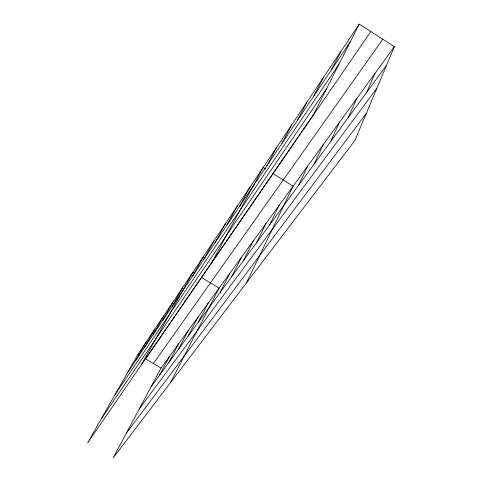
<?xml version="1.0" encoding="UTF-8"?>
<svg xmlns="http://www.w3.org/2000/svg" width="482" height="482" viewBox="0 0 482 482"><rect width="100%" height="100%" fill="white"/><g stroke="black" fill="none" stroke-linecap="round" stroke-linejoin="round"><path stroke-width="0.72" d="M394.372 46.658L354.873 140.533L113.162 457.9L161.036 368.055L394.372 46.658L359.217 24.1L137.985 354.264L87.628 442.898L313.583 114.499L359.217 24.1M366.784 92.231L374.99 73.36M348.185 117.626L356.722 98.521M330.658 141.545L339.479 122.271M314.119 164.127L323.175 144.721M298.485 185.474L307.745 165.983M246.465 282.874L293.104 186.142L273.047 173.653M269.649 224.847L279.205 205.29M256.322 243.042L265.992 223.491M243.651 260.34L253.412 240.819M231.589 276.807L241.422 257.334M220.093 292.502L229.98 273.095M170.64 382.431L219.051 288.146L201.572 277.505M331.471 69.782L340.816 51.562M198.337 322.205L208.29 302.967M313.866 95.93L323.482 77.427M188.04 336.261L198.006 317.132M178.195 349.703L188.167 330.688M297.286 120.554L307.124 101.841M168.778 362.566L178.738 343.672M159.753 374.882L169.7 356.12M281.639 143.793L291.658 124.922M266.847 165.76L277.023 146.769M212.158 261.913L263.142 167.483L265.618 169.025M239.572 206.266L249.959 187.155M226.968 224.986L237.433 205.85M214.99 242.777L225.504 223.648M203.585 259.708L214.141 240.608M192.722 275.843L203.296 256.792M141.298 364.892L192.945 272.246L194.788 273.372M172.164 306.377L182.744 287.465M162.434 320.825L173.002 302.003M144.232 347.859L154.752 329.242M153.131 334.641L163.681 315.915M135.713 360.512L146.197 342.015M127.543 372.64L350.191 41.982M115.041 394.65L339.093 63.967M101.485 418.509L326.688 88.543M370.845 31.559L145.6 358.825L161.036 368.055M153.439 363.512L382.798 39.229M151.107 386.691L386.558 65.233M139.22 408.995L376.948 88.067M126.332 433.179L366.212 113.583M137.985 354.264L139.256 355.023"/></g></svg>
